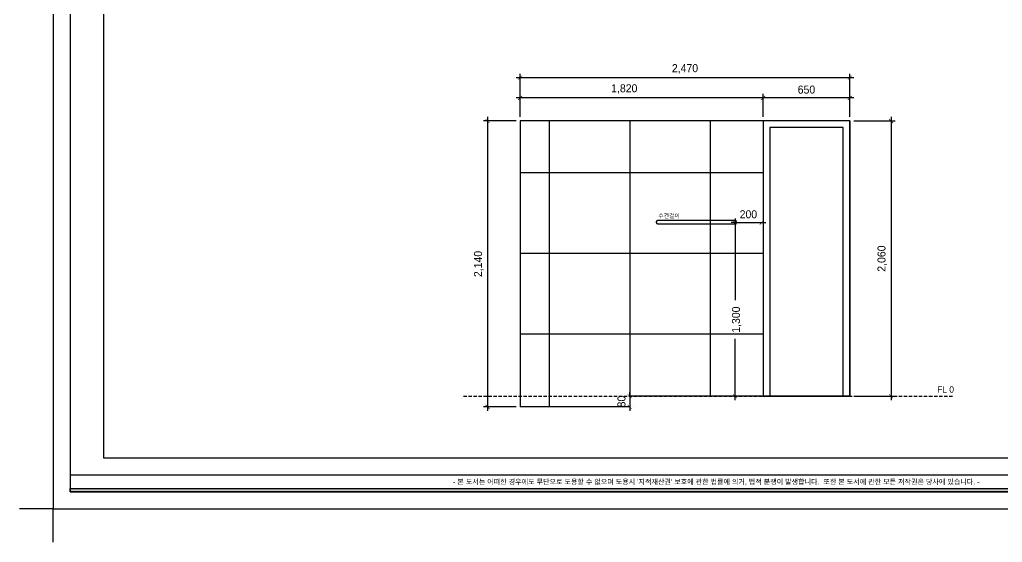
# Model space of a CAD drawing. Header units: millimetres. Extents: x 217202 to 745838, y -6815 to 171372.
# Drawn here: x 338697 to 346060, y 5917 to 9829 of the extents above; entities that cross this region are included whole.
import ezdxf
from ezdxf.enums import TextEntityAlignment as Align

# ---------------------------------------------------------------- set-up
doc = ezdxf.new("R2010")
doc.units = ezdxf.units.MM
doc.header["$PDMODE"] = 3
doc.linetypes.add('HIDDEN', pattern=[0.375, 0.25, -0.125])
doc.layers.get('DEFPOINTS').update_dxf_attribs({"color": 248})
for name, color, linetype in [('0-ELC TEXT', 7, 'Continuous'), ('06-FUR', 6, 'Continuous'), ('C-WALL1', 2, 'Continuous'), ('FORM(YOURNAME)-1', 1, 'Continuous'), ('FORM(YOURNAME)-11', 1, 'Continuous'), ('TOILET-1', 6, 'Continuous'), ('도면층4', 4, 'Continuous')]:
    doc.layers.add(name, color=color, linetype=linetype)
doc.styles.add('HY 울릉도 L', font='')
doc.styles.add('YOURNAME', font='HY울릉도M.TTF')
doc.styles.add('코레일둥고', font='Korail_Round_Gothic_Medium.ttf')
doc.styles.get('HY 울릉도 L').set_extended_font_data('HY울릉도L')
doc.dimstyles.new('30', dxfattribs={"dimscale": 30, "dimtxt": 2, "dimasz": 1, "dimexe": 1, "dimexo": 1, "dimgap": 1, "dimtad": 1, "dimdec": 0, "dimrnd": 0.05, "dimdsep": 46, "dimlunit": 6, "dimtxsty": 'HY 울릉도 L', "dimblk": 'ARCHTICK', "dimcen": 2.5, "dimdle": 1, "dimclrd": 133, "dimclre": 133, "dimclrt": 30, "dimadec": 0, "dimazin": 0, "dimtfac": 1, "dimtdec": 0, "dimtix": 1, "dimtmove": 2, "dimatfit": 3, "dimldrblk": 'ARCHTICK', "dimfxl": 1, "dimlwd": -1, "dimlwe": -1, "dimarcsym": 0})

# ---------------------------------------------------------------- blocks, each defined once
blk = doc.blocks.new('_ArchTick')
at = {"color": 0, "linetype": 'ByBlock', "const_width": 0.15}
blk.add_lwpolyline([(-0.5, -0.5), (0.5, 0.5)], dxfattribs=at)
blk = doc.blocks.new('*D533')
at = {"layer": '06-FUR', "color": 133, "transparency": 16777216}
for p, q in [((344057.6, 8310.3), (344027.6, 8310.3)), ((344057.6, 8310.3), (344257.6, 8310.3)), ((344257.6, 8310.3), (344287.6, 8310.3))]:
    blk.add_line(p, q, dxfattribs=at)
at = {"layer": 'DEFPOINTS', "color": 0, "transparency": 16777216}
for p in [(344057.6, 8310.3), (344257.6, 8310.3), (344257.6, 8310.3)]:
    blk.add_point(p, dxfattribs=at)
at = {"layer": '06-FUR', "color": 133, "transparency": 16777216, "xscale": 30, "yscale": 30, "zscale": 30}
blk.add_blockref('_ArchTick', (344057.6, 8310.3), dxfattribs=at)
at = {"layer": '06-FUR', "color": 133, "transparency": 16777216, "xscale": 30, "yscale": 30, "zscale": 30, "rotation": 180}
blk.add_blockref('_ArchTick', (344257.6, 8310.3), dxfattribs=at)
at = {"layer": '06-FUR', "color": 30, "transparency": 16777216, "insert": (344157.6, 8371.6), "char_height": 60, "attachment_point": 5, "style": 'HY 울릉도 L'}
blk.add_mtext('200', dxfattribs=at)
blk = doc.blocks.new('*D534')
at = {"layer": '06-FUR', "color": 133, "transparency": 16777216}
for p, q in [((344057.6, 8340.3), (344057.6, 7728)), ((344087.6, 8310.3), (344087.6, 8310.3)), ((344057.6, 6980.3), (344057.6, 7438.7)), ((344087.6, 7010.3), (344087.6, 7010.3))]:
    blk.add_line(p, q, dxfattribs=at)
at = {"layer": 'DEFPOINTS', "color": 0, "transparency": 16777216}
for p in [(344057.6, 8310.3), (344057.6, 7010.3), (344057.6, 7010.3)]:
    blk.add_point(p, dxfattribs=at)
at = {"layer": '06-FUR', "color": 133, "transparency": 16777216, "xscale": 30, "yscale": 30, "zscale": 30}
for p, rotation in [((344057.6, 8310.3), 90), ((344057.6, 7010.3), 270)]:
    blk.add_blockref('_ArchTick', p, dxfattribs=dict(at, rotation=rotation))
at = {"layer": '06-FUR', "color": 30, "transparency": 16777216, "insert": (344070, 7583.3), "char_height": 60, "attachment_point": 5, "rotation": 90, "style": 'HY 울릉도 L'}
blk.add_mtext('1,300', dxfattribs=at)
blk = doc.blocks.new('*D560')
at = {"layer": '06-FUR', "color": 133, "transparency": 16777216}
for p, q in [((344947.6, 9243.5), (344237.6, 9243.5)), ((344267.6, 9100.3), (344267.6, 9273.5)), ((344917.6, 9100.3), (344917.6, 9273.5))]:
    blk.add_line(p, q, dxfattribs=at)
at = {"layer": 'DEFPOINTS', "color": 0, "transparency": 16777216}
for p in [(344267.6, 9243.5), (344267.6, 9070.3), (344917.6, 9070.3)]:
    blk.add_point(p, dxfattribs=at)
at = {"layer": '06-FUR', "color": 133, "transparency": 16777216, "xscale": 30, "yscale": 30, "zscale": 30, "rotation": 180}
blk.add_blockref('_ArchTick', (344267.6, 9243.5), dxfattribs=at)
at = {"layer": '06-FUR', "color": 133, "transparency": 16777216, "xscale": 30, "yscale": 30, "zscale": 30}
blk.add_blockref('_ArchTick', (344917.6, 9243.5), dxfattribs=at)
at = {"layer": '06-FUR', "color": 30, "transparency": 16777216, "insert": (344592.6, 9304.8), "char_height": 60, "attachment_point": 5, "style": 'HY 울릉도 L'}
blk.add_mtext('650', dxfattribs=at)
blk = doc.blocks.new('*D561')
at = {"layer": '06-FUR', "color": 133, "transparency": 16777216}
for p, q in [((344297.6, 9243.5), (342417.5, 9243.5)), ((342447.5, 9100.3), (342447.5, 9273.5)), ((344267.6, 9100.3), (344267.6, 9273.5))]:
    blk.add_line(p, q, dxfattribs=at)
at = {"layer": 'DEFPOINTS', "color": 0, "transparency": 16777216}
for p in [(342447.5, 9243.5), (342447.5, 9070.3), (344267.6, 9070.3)]:
    blk.add_point(p, dxfattribs=at)
at = {"layer": '06-FUR', "color": 133, "transparency": 16777216, "xscale": 30, "yscale": 30, "zscale": 30, "rotation": 180}
blk.add_blockref('_ArchTick', (342447.5, 9243.5), dxfattribs=at)
at = {"layer": '06-FUR', "color": 133, "transparency": 16777216, "xscale": 30, "yscale": 30, "zscale": 30}
blk.add_blockref('_ArchTick', (344267.6, 9243.5), dxfattribs=at)
at = {"layer": '06-FUR', "color": 30, "transparency": 16777216, "insert": (343227.6, 9309.4), "char_height": 60, "attachment_point": 5, "style": 'HY 울릉도 L'}
blk.add_mtext('1,820', dxfattribs=at)
blk = doc.blocks.new('*D562')
at = {"layer": '06-FUR', "color": 133, "transparency": 16777216}
for p, q in [((344947.6, 9070.3), (345256.5, 9070.3)), ((345226.5, 9100.3), (345226.5, 6980.3)), ((344947.6, 7010.3), (345256.5, 7010.3))]:
    blk.add_line(p, q, dxfattribs=at)
at = {"layer": 'DEFPOINTS', "color": 0, "transparency": 16777216}
for p in [(344917.6, 9070.3), (344917.6, 7010.3), (345226.5, 7010.3)]:
    blk.add_point(p, dxfattribs=at)
at = {"layer": '06-FUR', "color": 133, "transparency": 16777216, "xscale": 30, "yscale": 30, "zscale": 30}
for p, rotation in [((345226.5, 9070.3), 90), ((345226.5, 7010.3), 270)]:
    blk.add_blockref('_ArchTick', p, dxfattribs=dict(at, rotation=rotation))
at = {"layer": '06-FUR', "color": 30, "transparency": 16777216, "insert": (345160.5, 8040.3), "char_height": 60, "attachment_point": 5, "rotation": 90, "style": 'HY 울릉도 L'}
blk.add_mtext('2,060', dxfattribs=at)
blk = doc.blocks.new('*D563')
at = {"layer": '06-FUR', "color": 133, "transparency": 16777216}
for p, q in [((342417.5, 9070.3), (342173.1, 9070.3)), ((342203.1, 9100.3), (342203.1, 6900.3)), ((342417.5, 6930.3), (342173.1, 6930.3))]:
    blk.add_line(p, q, dxfattribs=at)
at = {"layer": 'DEFPOINTS', "color": 0, "transparency": 16777216}
for p in [(342447.5, 9070.3), (342203.1, 6930.3), (342447.5, 6930.3)]:
    blk.add_point(p, dxfattribs=at)
at = {"layer": '06-FUR', "color": 133, "transparency": 16777216, "xscale": 30, "yscale": 30, "zscale": 30}
for p, rotation in [((342203.1, 9070.3), 90), ((342203.1, 6930.3), 270)]:
    blk.add_blockref('_ArchTick', p, dxfattribs=dict(at, rotation=rotation))
at = {"layer": '06-FUR', "color": 30, "transparency": 16777216, "insert": (342137.2, 8000.3), "char_height": 60, "attachment_point": 5, "rotation": 90, "style": 'HY 울릉도 L'}
blk.add_mtext('2,140', dxfattribs=at)
blk = doc.blocks.new('*D564')
at = {"layer": '06-FUR', "color": 133, "transparency": 16777216}
for p, q in [((343268, 7010.3), (343268, 7040.3)), ((343268, 7010.3), (343268, 6930.3)), ((343298, 7010.3), (343298, 7010.3)), ((343268, 6930.3), (343268, 6900.3)), ((343298, 6930.3), (343298, 6930.3))]:
    blk.add_line(p, q, dxfattribs=at)
at = {"layer": 'DEFPOINTS', "color": 0, "transparency": 16777216}
for p in [(343268, 7010.3), (343268, 6930.3), (343268, 6930.3)]:
    blk.add_point(p, dxfattribs=at)
at = {"layer": '06-FUR', "color": 133, "transparency": 16777216, "xscale": 30, "yscale": 30, "zscale": 30}
for p, rotation in [((343268, 7010.3), 270), ((343268, 6930.3), 90)]:
    blk.add_blockref('_ArchTick', p, dxfattribs=dict(at, rotation=rotation))
at = {"layer": '06-FUR', "color": 30, "transparency": 16777216, "insert": (343206.7, 6970.3), "char_height": 60, "attachment_point": 5, "rotation": 90, "style": 'HY 울릉도 L'}
blk.add_mtext('80', dxfattribs=at)
blk = doc.blocks.new('FORM-ELEVATION')
at = {"layer": 'FORM(YOURNAME)-11'}
h = blk.add_hatch(color=256, dxfattribs=at)
h.dxf.hatch_style = 1
h.paths.add_polyline_path([(-10309, 35708), (71691, 35708), (71691, 35508), (-10309, 35508)])
h.paths.add_polyline_path([(-10309, -21492), (71691, -21492), (71691, -21692), (-10309, -21692)])
at = {"layer": 'DEFPOINTS', "color": 158}
blk.add_line((62481, -20692), (-10309, -20692), dxfattribs=at)
for points in [[(-10309, -21692), (71691, -21692), (71691, 35708), (-10309, 35708)], [(-8309, 33708), (61071, 33708), (61071, -19692), (-8309, -19692)]]:
    blk.add_lwpolyline(points, close=True, dxfattribs=at)
at = {"layer": 'DEFPOINTS', "color": 1}
blk.add_lwpolyline([(-11309, -24692), (-11309, -22692), (-13309, -22692)], dxfattribs=at)
at = {"layer": 'FORM(YOURNAME)-11', "color": 250}
blk.add_lwpolyline([(-11309, -22692), (72691, -22692), (72691, 36708), (-11309, 36708)], close=True, dxfattribs=at)
at = {"layer": 'FORM(YOURNAME)-11'}
blk.add_lwpolyline([(-10309, -21492), (71691, -21492), (71691, -21692), (-10309, -21692)], close=True, dxfattribs=at)
at = {"layer": 'FORM(YOURNAME)-11', "color": 1, "style": 'YOURNAME'}
blk.add_text("- 본 도서는 어떠한 경우에도 무단으로 도용할 수 없으며 도용시 '지적재산권' 보호에 관한 법률에 의거, 법적 분쟁이 발생합니다.  또한 본 도서에 관한 모든 저작권은 당사에 있습니다. -", height=300, dxfattribs=at).set_placement((28146, -21092), align=Align.MIDDLE_CENTER)
at = {"layer": 'FORM(YOURNAME)-11', "color": 3, "style": 'YOURNAME'}
for tag, height, p in [('1', 450, (71041, -1219)), ('2', 450, (71041, -1863)), ('3', 450, (71041, -3150)), ('4', 450, (71041, -5081)), ('5', 515, (71041, -7398)), ('6', 515, (71041, -9650)), ('7', 515, (71041, -11903)), ('8', 515, (71041, -14155)), ('9', 515, (71041, -16408)), ('10', 515, (66791, -18596)), ('11', 515, (71041, -18660)), ('12', 515, (66791, -20848)), ('13', 515, (71041, -20848))]:
    blk.add_attdef(tag, text='', height=height, dxfattribs=at).set_placement(p, align=Align.MIDDLE_RIGHT)
blk = doc.blocks.new('*D575')
at = {"layer": '06-FUR', "color": 133, "transparency": 16777216}
for p, q in [((344947.6, 9394.1), (342417.5, 9394.1)), ((342447.5, 9100.3), (342447.5, 9424.1)), ((344917.6, 9100.3), (344917.6, 9424.1))]:
    blk.add_line(p, q, dxfattribs=at)
at = {"layer": 'DEFPOINTS', "color": 0, "transparency": 16777216}
for p in [(342447.5, 9394.1), (342447.5, 9070.3), (344917.6, 9070.3)]:
    blk.add_point(p, dxfattribs=at)
at = {"layer": '06-FUR', "color": 133, "transparency": 16777216, "xscale": 30, "yscale": 30, "zscale": 30, "rotation": 180}
blk.add_blockref('_ArchTick', (342447.5, 9394.1), dxfattribs=at)
at = {"layer": '06-FUR', "color": 133, "transparency": 16777216, "xscale": 30, "yscale": 30, "zscale": 30}
blk.add_blockref('_ArchTick', (344917.6, 9394.1), dxfattribs=at)
at = {"layer": '06-FUR', "color": 30, "transparency": 16777216, "insert": (343682.6, 9460), "char_height": 60, "attachment_point": 5, "style": 'HY 울릉도 L'}
blk.add_mtext('2,470', dxfattribs=at)

msp = doc.modelspace()

# ---------------------------------------------------------------- linework, layer by layer
at = {"layer": 'C-WALL1'}
for p, q in [((342447.5, 9070.3), (342447.5, 6930.3)), ((344917.6, 9070.3), (342447.5, 9070.3)), ((344267.6, 9070.3), (344267.6, 7010.3)), ((344917.6, 9070.3), (344917.6, 7010.3)), ((344057.6, 8325.3), (343477.6, 8325.3)), ((343467.6, 8315.3), (343467.6, 8310.3)), ((343477.6, 8300.3), (344057.6, 8300.3)), ((344067.6, 8310.3), (344067.6, 8315.3)), ((344917.6, 7010.3), (343268, 7010.3)), ((343268, 7010.3), (343268, 6930.3)), ((344917.6, 7010.3), (344267.6, 7010.3)), ((343268, 6930.3), (342447.5, 6930.3)), ((348063.2, 6546.3), (339326.8, 6546.3))]:
    msp.add_line(p, q, dxfattribs=at)
at = {"layer": 'C-WALL1', "color": 8, "linetype": 'HIDDEN', "ltscale": 100}
msp.add_line((342023.4, 7010.3), (345692.9, 7010.3), dxfattribs=at)
at = {"layer": 'C-WALL1'}
for points in [[(344917.6, 9070.3), (344267.6, 9070.3), (344267.6, 7010.3), (344917.6, 7010.3)], [(344867.6, 9020.3), (344317.6, 9020.3), (344317.6, 7010.3), (344867.6, 7010.3)]]:
    msp.add_lwpolyline(points, close=True, dxfattribs=at)
for centre, start, end in [((343477.6, 8315.3), 90, 180), ((344057.6, 8315.3), 0, 90), ((343477.6, 8310.3), 180, 270), ((344057.6, 8310.3), 270, 0)]:
    msp.add_arc(centre, 10, start, end, dxfattribs=at)
at = {"layer": 'TOILET-1', "color": 8}
for p, q in [((342665, 9070.3), (342665, 6930.3)), ((343268, 9070.3), (343268, 6930.3)), ((343871, 9070.3), (343871, 7010.3)), ((344267.6, 8683.3), (342447.5, 8683.3)), ((344267.6, 8077.3), (342447.5, 8077.3)), ((344267.6, 7474.3), (342447.5, 7474.3))]:
    msp.add_line(p, q, dxfattribs=at)

# ---------------------------------------------------------------- block references
at = {"layer": 'FORM(YOURNAME)-1', "xscale": 0.12592099337828, "yscale": 0.12592099337828, "zscale": 0.12592099337828}
msp.add_blockref('FORM-ELEVATION', (340373, 9025.9), dxfattribs=at)

# ---------------------------------------------------------------- texts
at = {"layer": '0-ELC TEXT', "color": 240, "true_color": 0xed1f24, "insert": (343482.1, 8376.2), "char_height": 31.414, "attachment_point": 1, "style": '코레일둥고'}
msp.add_mtext_dynamic_manual_height_columns('{\\fGulim|b0|i0|c129|p50;수건걸이}', width=303.877, gutter_width=1748, heights=[0], dxfattribs=at)
at = {"layer": '도면층4', "color": 8, "style": '코레일둥고'}
msp.add_text('FL 0', height=47.92, dxfattribs=at).set_placement((345572.7, 7037.1))

# ---------------------------------------------------------------- dimensions: what is measured, and where the dimension line sits
at = {"layer": '06-FUR'}
for base, p2, picture, middle in [((342447.5, 9394.1), (342447.5, 9070.3), '*D575', (343682.6, 9460)), ((344267.6, 9243.5), (344267.6, 9070.3), '*D560', (344592.6, 9304.8))]:
    dim = msp.add_linear_dim(base=base, p1=(344917.6, 9070.3), p2=p2, dimstyle='30', override={"dimfxl": 1.25}, dxfattribs=at)
    dim.commit()
    dim.dimension.update_dxf_attribs({"geometry": picture, "text_midpoint": middle})
dim = msp.add_linear_dim(base=(342447.5, 9243.5), p1=(344267.6, 9070.3), p2=(342447.5, 9070.3), dimstyle='30', override={"dimfxl": 1.25}, dxfattribs=at)
dim.commit()
dim.dimension.update_dxf_attribs({"geometry": '*D561', "text_midpoint": (343227.6, 9309.4), "dimtype": 160})
for base, p1, p2, picture, middle in [((342203.1, 6930.3), (342447.5, 9070.3), (342447.5, 6930.3), '*D563', (342137.2, 8000.3)), ((345226.5, 7010.3), (344917.6, 9070.3), (344917.6, 7010.3), '*D562', (345160.5, 8040.3)), ((343268, 6930.3), (343268, 7010.3), (343268, 6930.3), '*D564', (343206.7, 6970.3))]:
    dim = msp.add_linear_dim(base=base, p1=p1, p2=p2, angle=90, dimstyle='30', override={"dimfxl": 1.25}, dxfattribs=at)
    dim.commit()
    dim.dimension.update_dxf_attribs({"geometry": picture, "text_midpoint": middle})
dim = msp.add_aligned_dim(p1=(344057.6, 8310.3), p2=(344257.6, 8310.3), distance=0, dimstyle='30', override={"dimfxl": 1.25}, dxfattribs=at)
dim.commit()
dim.dimension.update_dxf_attribs({"geometry": '*D533', "text_midpoint": (344157.6, 8371.6)})
dim = msp.add_linear_dim(base=(344057.6, 7010.3), p1=(344057.6, 8310.3), p2=(344057.6, 7010.3), angle=90, dimstyle='30', override={"dimfxl": 1.25}, dxfattribs=at)
dim.commit()
dim.dimension.update_dxf_attribs({"geometry": '*D534', "text_midpoint": (344070, 7583.3), "dimtype": 160})

doc.saveas('drawing.dxf')
